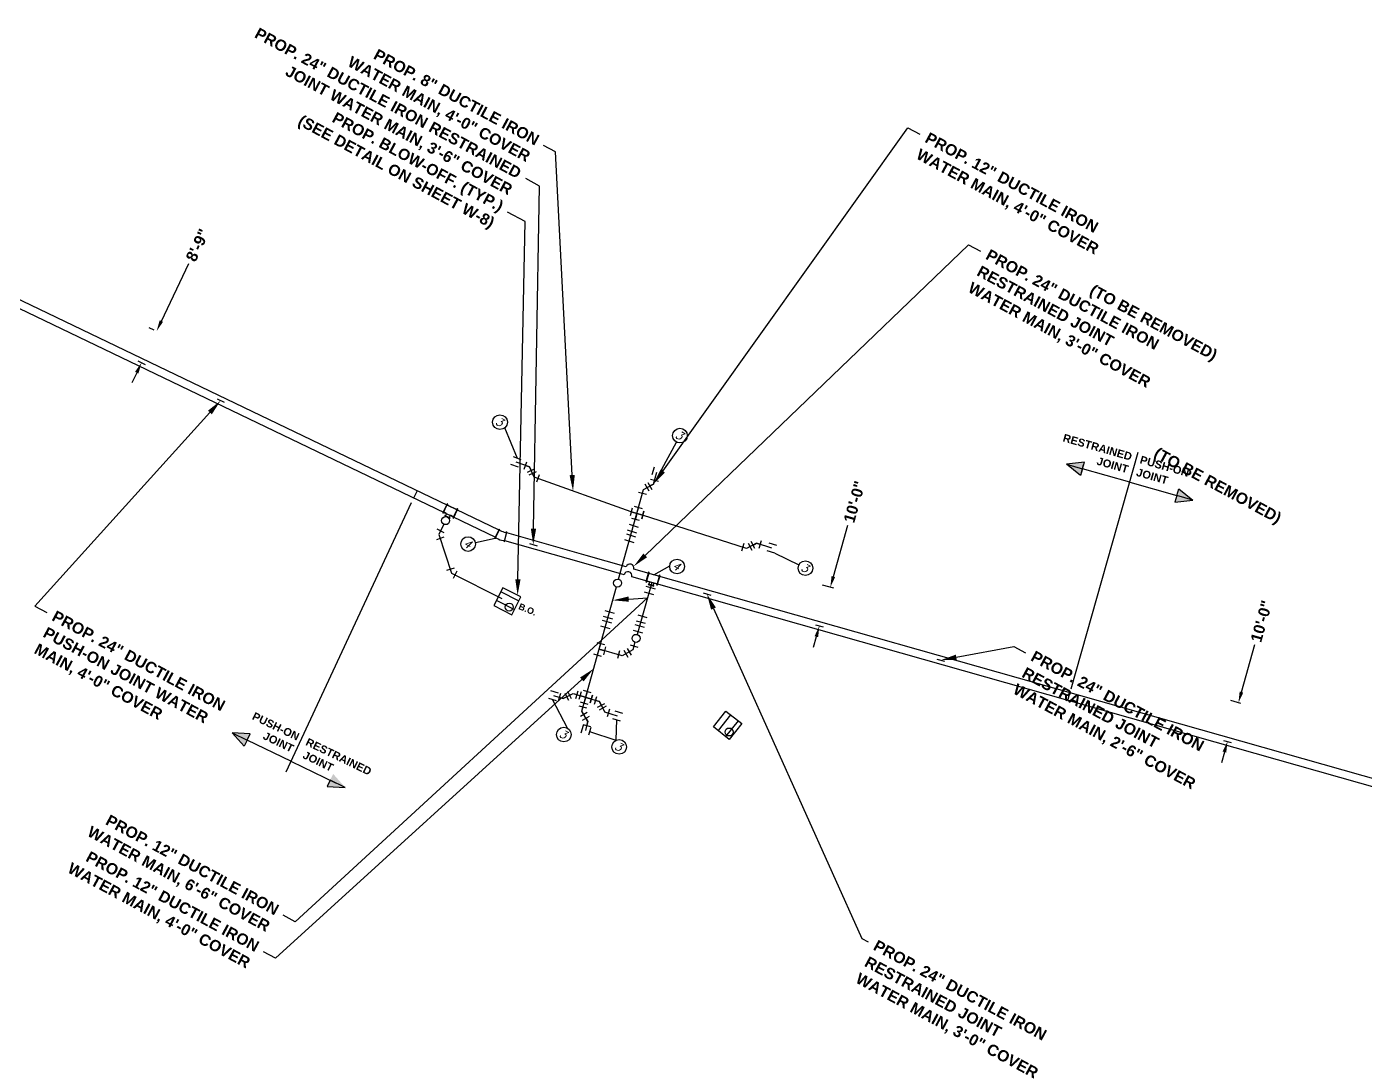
# Model space of a CAD drawing. Header units: feet. Extents: x 0 to 2751126, y 0 to 297785.
# Drawn here: x 2729186.5 to 2729521, y 296714 to 296971.2 of the extents above; entities that cross this region are included whole.
import ezdxf
from ezdxf import colors
from ezdxf.entities.mleader import LeaderData, LeaderLine
from ezdxf.math import Vec2, Vec3

# ---------------------------------------------------------------- set-up
doc = ezdxf.new("R2010")
doc.units = ezdxf.units.FT
doc.header["$MEASUREMENT"] = 0
doc.layers.get('Defpoints').update_dxf_attribs({"color": 8})
for name, color, linetype in [('NOTES-WATER', 3, 'Continuous'), ('PROP-DIMS-WATER', 1, 'Continuous'), ('PROP-TEXT-WATER-SECT', 1, 'Continuous'), ('PROPTEXT-WATER-W3', 1, 'Continuous'), ('PROPTEXT-WATER-W4', 1, 'Continuous'), ('UTIL-PR-WATER', 101, 'Continuous')]:
    doc.layers.add(name, color=color, linetype=linetype)
doc.styles.add('100', font='simplex.shx', dxfattribs={"oblique": 15, "height": 2})
doc.styles.add('140', font='simplex.shx', dxfattribs={"oblique": 15, "height": 2.8})
doc.styles.add('ARIAL', font='arialbd.ttf')
doc.styles.add('ARIAL BOLD', font='arialbd.ttf')
doc.styles.add('PWD_WATER', font='arial.ttf')
doc.dimstyles.new('PR-DIMS', dxfattribs={"dimtxt": 0.14, "dimasz": 0.14, "dimexe": 0.1, "dimexo": 0.1, "dimgap": 0.05, "dimtad": 0, "dimdec": 0, "dimlfac": 12, "dimzin": 0, "dimdsep": 46, "dimlunit": 4, "dimtxsty": 'ARIAL BOLD', "dimcen": 0.1, "dimclrd": 256, "dimclre": 256, "dimclrt": 256, "dimadec": 0, "dimazin": 0, "dimtfac": 1, "dimtdec": 0, "dimtofl": 0, "dimtmove": 0, "dimatfit": 1, "dimfxl": 1, "dimtolj": 1, "dimtzin": 0, "dimlwd": -1, "dimlwe": -1, "dimarcsym": 0})

# ---------------------------------------------------------------- blocks, each defined once
blk = doc.blocks.new('24 11.25-mj (2)')
for p, q in [((-2.1, 33.8), (-3.5, 32.5)), ((-1.4, 41), (-2.8, 39.6)), ((-2.8, 39.6), (39.6, -2.8)), ((41, -1.4), (-1.4, 41)), ((-1.1, 37.9), (-1.2, 37.8)), ((-39.1, -4.6), (-40.2, -6.2)), ((-40.2, -6.2), (9.6, -39.6)), ((10.8, -37.9), (-39.1, -4.6)), ((-37.1, -5.9), (-37, -5.8)), ((-33.3, -4.2), (-32.2, -2.6)), ((8.8, -36.6), (8.9, -36.5)), ((8.9, -32.4), (10, -30.8)), ((9.6, -39.6), (10.8, -37.9)), ((33.8, -2.1), (32.5, -3.5)), ((37.9, -1.1), (37.8, -1.2)), ((39.6, -2.8), (41, -1.4))]:
    blk.add_line(p, q)
for centre, radius, start, end in [((67.8, -55.4), 113.1, 129.07076, 152.17611), ((-3.4, 35.2), 1.9, 315, 20.09894), ((0.1, 36.5), 1.9, 135, 200.09894), ((-35.5, -6.9), 1.9, 81.15106, 146.25), ((-34.9, -3.1), 1.9, 261.15106, 326.25), ((10.5, -33.5), 1.9, 146.25, 211.34894), ((7.3, -35.4), 1.9, 326.25, 31.34894), ((119.3, -97.6), 128.1, 132.69259, 148.55341), ((35.2, -3.4), 1.9, 69.90106, 135), ((36.5, 0.1), 1.9, 249.90106, 315)]:
    blk.add_arc(centre, radius, start, end)
blk = doc.blocks.new('*D60')
at = {"layer": 'Defpoints', "color": 0, "transparency": 16777216}
for p in [(2729387.33, 296831.01), (2729390.1, 296830.22), (2729387.64, 296820.5)]:
    blk.add_point(p, dxfattribs=at)
at = {"layer": 'PROP-DIMS-WATER', "transparency": 16777216}
for p, q in [((2729388.09, 296833.7), (2729391.73, 296846.56)), ((2729388.18, 296830.77), (2729385.41, 296831.55)), ((2729383.83, 296818.66), (2729383.07, 296815.97))]:
    blk.add_line(p, q, dxfattribs=at)
for points in [[(2729387.64, 296833.83), (2729388.54, 296833.58), (2729387.33, 296831.01)], [(2729383.39, 296818.79), (2729384.28, 296818.54), (2729384.6, 296821.36)]]:
    blk.add_solid(points, dxfattribs=at)
at = {"layer": 'PROP-DIMS-WATER', "transparency": 16777216, "insert": (2729393.38, 296852.39), "char_height": 2.8, "attachment_point": 5, "rotation": 74.1897, "style": 'ARIAL BOLD'}
blk.add_mtext('\\A1;10\'-0"', dxfattribs=at)
blk = doc.blocks.new('*D61')
at = {"layer": 'Defpoints', "color": 0, "transparency": 16777216}
for p in [(2729489.34, 296802.12), (2729491.86, 296801.41), (2729489, 296791.83)]:
    blk.add_point(p, dxfattribs=at)
at = {"layer": 'PROP-DIMS-WATER', "transparency": 16777216}
for p, q in [((2729490.1, 296804.82), (2729493.46, 296816.68)), ((2729489.94, 296801.95), (2729487.41, 296802.67)), ((2729485.85, 296789.81), (2729485.09, 296787.12))]:
    blk.add_line(p, q, dxfattribs=at)
for points in [[(2729489.65, 296804.95), (2729490.55, 296804.69), (2729489.34, 296802.12)], [(2729485.4, 296789.94), (2729486.3, 296789.68), (2729486.61, 296792.5)]]:
    blk.add_solid(points, dxfattribs=at)
at = {"layer": 'PROP-DIMS-WATER', "transparency": 16777216, "insert": (2729495.11, 296822.51), "char_height": 2.8, "attachment_point": 5, "rotation": 74.1897, "style": 'ARIAL BOLD'}
blk.add_mtext('\\A1;10\'-0"', dxfattribs=at)
blk = doc.blocks.new('A$C630D7AA8')
for p, q in [((1, 1), (-1, 1)), ((1, -1), (-1, -1))]:
    blk.add_line(p, q)
blk = doc.blocks.new('VerticalBend')
for p, q in [((1.2, 0.75), (-1.2, 0.75)), ((1.2, -0.75), (-1.2, -0.75))]:
    blk.add_line(p, q)
blk = doc.blocks.new('CROSS')
for p, q in [((-1.5, 1), (-1.5, -1)), ((-1.5, 1), (-1.5, -1)), ((-1.5, 0), (1.5, 0)), ((1.5, 0), (-1.5, 0)), ((1, 1.5), (-1, 1.5)), ((0, 0), (0, 1.5)), ((0, 0), (0, -1.5)), ((1.5, 1), (1.5, -1)), ((1.5, -1), (1.5, 1)), ((-1, -1.5), (1, -1.5))]:
    blk.add_line(p, q)
blk = doc.blocks.new('*D63')
at = {"layer": 'Defpoints', "color": 0, "transparency": 16777216}
for p in [(2729218.91, 296895.07), (2729220.15, 296894.48), (2729217.2, 296886.22)]:
    blk.add_point(p, dxfattribs=at)
at = {"layer": 'PROP-DIMS-WATER', "transparency": 16777216}
for p, q in [((2729220.11, 296897.6), (2729226.99, 296912.03)), ((2729218.34, 296895.34), (2729217.1, 296895.94)), ((2729213.95, 296884.67), (2729212.74, 296882.15))]:
    blk.add_line(p, q, dxfattribs=at)
for points in [[(2729219.69, 296897.8), (2729220.53, 296897.4), (2729218.91, 296895.07)], [(2729213.52, 296884.88), (2729214.37, 296884.47), (2729215.15, 296887.2)]]:
    blk.add_solid(points, dxfattribs=at)
at = {"layer": 'PROP-DIMS-WATER', "transparency": 16777216, "insert": (2729229.17, 296916.58), "char_height": 2.8, "attachment_point": 5, "rotation": 64.4995, "style": 'ARIAL BOLD'}
blk.add_mtext('\\A1;8\'-9"', dxfattribs=at)
blk = doc.blocks.new('A$C267E7515')
for p, q in [((1, -1), (1, 1)), ((0, -1.41), (-1.41, 0))]:
    blk.add_line(p, q)
at = {"flags": 128}
blk.add_lwpolyline([(-0.71, -0.71), (0, 0), (1, 0)], dxfattribs=at)
blk = doc.blocks.new('TEE')
at = {"layer": 'UTIL-PR-WATER'}
for p, q in [((-1.5, 1), (-1.5, -1)), ((-1.5, 1), (-1.5, -1)), ((-1.5, 0), (1.5, 0)), ((0, 0), (0, -1.5)), ((1.5, 1), (1.5, -1)), ((-1, -1.5), (1, -1.5))]:
    blk.add_line(p, q, dxfattribs=at)
blk = doc.blocks.new('24x12tees-mj')
for p, q in [((-16.9, 15.9), (-18.5, 15.9)), ((-18.5, 15.9), (-18.5, -15.9)), ((-16.9, -15.9), (-16.9, 15.9)), ((-16.9, 14.1), (-16, 14.1)), ((-14.2, 12.9), (-7.6, 12.9)), ((9, 21.5), (-9, 21.5)), ((-9, 21.5), (-9, 20.5)), ((-9, 20.5), (9, 20.5)), ((-7.4, 20.5), (-7.4, 19.6)), ((-6.6, 18.5), (-6.6, 13.9)), ((6.6, 18.5), (6.6, 13.9)), ((7.5, 20.5), (7.5, 19.6)), ((7.6, 12.9), (14.2, 12.9)), ((9, 20.5), (9, 21.5)), ((16.9, 14.1), (16, 14.1)), ((16.9, 15.9), (16.9, -15.9)), ((18.5, 15.9), (16.9, 15.9)), ((18.5, -15.9), (18.5, 15.9)), ((-18.5, -15.9), (-16.9, -15.9)), ((-16.9, -14.1), (-16, -14.1)), ((14.2, -12.9), (-14.2, -12.9)), ((16.9, -14.1), (16, -14.1)), ((16.9, -15.9), (18.5, -15.9))]:
    blk.add_line(p, q)
for centre, radius, start, end in [((-16, 13.1), 1, 23.5782, 90), ((-14.2, 13.9), 1, 203.5782, 270), ((-7.6, 13.9), 1, 270, 0), ((-6.9, 19.6), 0.6, 180, 253.0422), ((-7.2, 18.5), 0.6, 0, 73.0422), ((7.2, 18.5), 0.6, 106.9578, 180), ((7.6, 13.9), 1, 180, 270), ((6.9, 19.6), 0.6, 286.9578, 0), ((14.2, 13.9), 1, 270, 336.4218), ((16, 13.1), 1, 90, 156.4218), ((-16, -13.1), 1, 270, 336.4218), ((-14.2, -13.9), 1, 90, 156.4218), ((14.2, -13.9), 1, 23.5782, 90), ((16, -13.1), 1, 203.5782, 270)]:
    blk.add_arc(centre, radius, start, end)

msp = doc.modelspace()

# ---------------------------------------------------------------- hatches: boundary and pattern name
at = {"layer": 'UTIL-PR-WATER'}
h = msp.add_hatch(color=2, dxfattribs=at)
h.dxf.hatch_style = 1
h.paths.add_polyline_path([(2729450.366, 296860.649), (2729450.838, 296862.314), (2729446.337, 296861.792)])
h.paths.add_polyline_path([(2729450.366, 296860.649), (2729449.894, 296858.984), (2729446.337, 296861.792)])
h = msp.add_hatch(color=2, dxfattribs=at)
h.dxf.hatch_style = 1
h.paths.add_polyline_path([(2729473.946, 296853.965), (2729474.418, 296855.63), (2729477.975, 296852.823)])
h.paths.add_polyline_path([(2729473.946, 296853.965), (2729473.474, 296852.3), (2729477.975, 296852.823)])
h = msp.add_hatch(color=2, dxfattribs=at)
h.dxf.hatch_style = 1
h.paths.add_polyline_path([(2729241.588, 296792.797), (2729242.341, 296794.355), (2729237.818, 296794.621)])
h.paths.add_polyline_path([(2729241.588, 296792.797), (2729240.834, 296791.239), (2729237.818, 296794.621)])
h = msp.add_hatch(color=2, dxfattribs=at)
h.dxf.hatch_style = 1
h.paths.add_polyline_path([(2729262.295, 296782.778), (2729263.049, 296784.336), (2729266.065, 296780.954)])
h.paths.add_polyline_path([(2729262.295, 296782.778), (2729261.541, 296781.22), (2729266.065, 296780.954)])

# ---------------------------------------------------------------- linework, layer by layer
at = {"layer": 'Defpoints'}
for points in [[(2729309.407, 296827.587), (2729304.946, 296829.844)], [(2729308.316, 296825.43), (2729303.855, 296827.687)], [(2729362.363, 296799.13), (2729359.261, 296795.208)], [(2729364.259, 296797.631), (2729361.157, 296793.709)]]:
    msp.add_lwpolyline(points, dxfattribs=at)
msp.add_lwpolyline([(2729361.251, 296800.009), (2729365.173, 296796.908), (2729362.072, 296792.986), (2729358.15, 296796.087)], close=True, dxfattribs=at)
for centre in [(2729307.052, 296826.07), (2729362.036, 296794.821)]:
    msp.add_circle(centre, 1, dxfattribs=at)
at = {"layer": 'NOTES-WATER'}
for centre in [(2729304.759, 296872.311), (2729349.731, 296868.958), (2729296.793, 296841.818), (2729349.005, 296836.218), (2729381.115, 296835.795), (2729320.716, 296794.188), (2729334.548, 296791.102)]:
    msp.add_circle(centre, 1.835, dxfattribs=at)
at = {"layer": 'PROP-DIMS-WATER'}
for points in [[(2729214.25, 296887.635), (2729216.053, 296886.769)], [(2729383.637, 296821.634), (2729385.559, 296821.089)], [(2729485.644, 296792.717), (2729487.566, 296792.172)]]:
    msp.add_lwpolyline(points, dxfattribs=at)
at = {"layer": 'PROPTEXT-WATER-W3'}
for points in [[(2729234.03, 296878.138), (2729235.832, 296877.272)], [(2729312.094, 296841.938), (2729314.038, 296841.384)], [(2729355.505, 296829.611), (2729357.449, 296829.056)], [(2729413.925, 296813.048), (2729415.847, 296812.503)], [(2729252.619, 296787.46), (2729241.588, 296792.797)], [(2729252.619, 296787.46), (2729263.65, 296782.122)]]:
    msp.add_lwpolyline(points, dxfattribs=at)
at = {"layer": 'UTIL-PR-WATER'}
for points in [[(2729121.444, 296933.342), (2729304.494, 296845.392)], [(2729120.578, 296931.539), (2729303.635, 296843.585)], [(2729312.092, 296861.126), (2729308.764, 296862.32)], [(2729313.3, 296858.569), (2729312.092, 296861.126)], [(2729340.649, 296855.452), (2729343.112, 296856.842), (2729343.945, 296859.832)], [(2729450.093, 296859.687), (2729450.639, 296861.611)], [(2729337.539, 296849.876), (2729313.3, 296858.569)], [(2729283.231, 296853.389), (2729284.097, 296855.191)], [(2729334.402, 296833.025), (2729340.649, 296855.452)], [(2729366.381, 296840.735), (2729340.419, 296849.035)], [(2729290.725, 296846.779), (2729289.482, 296844.193), (2729292.637, 296834.577), (2729305.236, 296828.202)], [(2729335.758, 296834.167), (2729325.723, 296837.012), (2729305.946, 296842.651)], [(2729336.295, 296836.094), (2729326.27, 296838.936), (2729306.435, 296844.592)], [(2729368.895, 296842.031), (2729366.381, 296840.735)], [(2729372.74, 296840.803), (2729368.895, 296842.031)], [(2729733.379, 296723.526), (2729338.219, 296835.549)], [(2729732.846, 296721.599), (2729337.682, 296833.622)], [(2729342.718, 296832.194), (2729339.037, 296819.208)], [(2729325.222, 296800.067), (2729333.865, 296831.098)], [(2729338.491, 296817.283), (2729337.946, 296815.359), (2729335.326, 296813.897), (2729329.532, 296815.539)], [(2729318.158, 296803.936), (2729320.536, 296803.182)], [(2729320.536, 296803.182), (2729323.047, 296804.484)], [(2729323.047, 296804.484), (2729329.597, 296802.408)], [(2729329.597, 296802.408), (2729330.899, 296799.897)], [(2729446.682, 296802.722), (2729447.228, 296804.646)], [(2729326.714, 296797.423), (2729325.222, 296800.067)], [(2729330.899, 296799.897), (2729334.088, 296798.886)], [(2729326.184, 296795.174), (2729326.714, 296797.423)]]:
    msp.add_lwpolyline(points, dxfattribs=at)
at = {"layer": 'UTIL-PR-WATER', "color": 2}
for points in [[(2729450.366, 296860.649), (2729450.838, 296862.314), (2729446.337, 296861.792), (2729450.366, 296860.649)], [(2729450.366, 296860.649), (2729449.894, 296858.984), (2729446.337, 296861.792), (2729450.366, 296860.649)], [(2729473.946, 296853.965), (2729474.418, 296855.63), (2729477.975, 296852.823), (2729473.946, 296853.965)], [(2729473.946, 296853.965), (2729473.474, 296852.3), (2729477.975, 296852.823), (2729473.946, 296853.965)], [(2729241.588, 296792.797), (2729240.834, 296791.239), (2729237.818, 296794.621), (2729241.588, 296792.797)], [(2729241.588, 296792.797), (2729242.341, 296794.355), (2729237.818, 296794.621), (2729241.588, 296792.797)], [(2729262.295, 296782.778), (2729261.541, 296781.22), (2729266.065, 296780.954), (2729262.295, 296782.778)]]:
    msp.add_lwpolyline(points, dxfattribs=at)
at = {"layer": 'UTIL-PR-WATER', "color": 1}
for points in [[(2729447.522, 296805.618), (2729464.289, 296864.831)], [(2729462.156, 296857.307), (2729450.366, 296860.649)], [(2729462.156, 296857.307), (2729473.946, 296853.965)], [(2729251.302, 296784.884), (2729282.667, 296852.214)]]:
    msp.add_lwpolyline(points, dxfattribs=at)
at = {"layer": 'UTIL-PR-WATER'}
msp.add_lwpolyline([(2729307.677, 296824.166), (2729309.934, 296828.627), (2729305.472, 296830.885), (2729303.215, 296826.423)], close=True, dxfattribs=at)
for centre in [(2729291.158, 296847.68), (2729334.134, 296832.062), (2729338.764, 296818.245)]:
    msp.add_circle(centre, 1, dxfattribs=at)
for centre in [(2729337.257, 296835.821), (2729336.72, 296833.895)]:
    msp.add_arc(centre, 1, 344.17282, 164.17282, dxfattribs=at)

# ---------------------------------------------------------------- block references
at = {"layer": 'UTIL-PR-WATER', "xscale": -1}
for name, p, rotation in [('A$C630D7AA8', (2729308.764, 296862.32), 160.1167845634782), ('A$C630D7AA8', (2729343.945, 296859.832), 254.1896526920524), ('A$C267E7515', (2729289.482, 296844.193), 109.3539682774191), ('VerticalBend', (2729337.934, 296845.706), 342.3832518198558), ('VerticalBend', (2729337.265, 296843.302), 342.3832518198558), ('A$C630D7AA8', (2729372.74, 296840.803), 164.1896526974692), ('A$C267E7515', (2729292.637, 296834.577), 153.1682095138206), ('VerticalBend', (2729342.173, 296830.27), 344.1728275364781), ('VerticalBend', (2729331.257, 296821.735), 344.4355016720414), ('VerticalBend', (2729331.936, 296824.171), 344.4355016720414), ('VerticalBend', (2729340.127, 296823.055), 344.1728275364781), ('VerticalBend', (2729339.445, 296820.649), 344.1728275364781), ('A$C630D7AA8', (2729318.09, 296803.955), 344.1896526990558), ('A$C267E7515', (2729329.597, 296802.408), 342.4281242393451), ('A$C267E7515', (2729330.899, 296799.897), 162.4281242696872), ('A$C630D7AA8', (2729334.144, 296798.868), 344.1896526990558), ('A$C630D7AA8', (2729326.203, 296795.243), 254.1896526920524)]:
    msp.add_blockref(name, p, dxfattribs=dict(at, rotation=rotation))
at = {"layer": 'UTIL-PR-WATER'}
for name, p, rotation in [('A$C267E7515', (2729312.092, 296861.126), 295.2540389658073), ('A$C267E7515', (2729313.3, 296858.569), 115.2540389428521), ('A$C267E7515', (2729340.649, 296855.452), 29.35066381035639), ('A$C267E7515', (2729343.112, 296856.842), 209.41840421176), ('CROSS', (2729338.985, 296849.479), 344.9278345457548), ('A$C267E7515', (2729366.381, 296840.735), 162.2554678818947), ('A$C267E7515', (2729368.895, 296842.031), 342.2554679120819), ('TEE', (2729329.529, 296815.531), 74.17282323831093), ('A$C267E7515', (2729335.326, 296813.897), 164.1557300864843), ('A$C267E7515', (2729337.946, 296815.359), 209.1557300807623), ('A$C267E7515', (2729323.047, 296804.484), 342.3939379613735), ('A$C267E7515', (2729320.536, 296803.182), 162.3939379310314), ('CROSS', (2729326.176, 296803.492), 343.5536597017058), ('A$C267E7515', (2729325.222, 296800.067), 74.41840423256949), ('A$C267E7515', (2729326.714, 296797.423), 254.4184042644605)]:
    msp.add_blockref(name, p, dxfattribs=dict(at, rotation=rotation))
at = {"layer": 'UTIL-PR-WATER', "xscale": 0.08, "yscale": 0.08}
for p, rotation in [((2729292.332, 296850.125), 154.3368750893218), ((2729342.991, 296833.157), 164.17280624143)]:
    msp.add_blockref('24x12tees-mj', p, dxfattribs=dict(at, rotation=rotation))
at = {"layer": 'UTIL-PR-WATER', "xscale": 0.04166500000000001, "yscale": 0.04166500000000001, "zscale": 0.04166500000000001, "rotation": 109.5868584646575}
msp.add_blockref('24 11.25-mj (2)', (2729305.079, 296843.907), dxfattribs=at)

# ---------------------------------------------------------------- texts
at = {"layer": 'NOTES-WATER', "char_height": 2, "width": 1.88, "attachment_point": 5, "rotation": 331.66423, "style": '100'}
for s, insert in [('3', (2729304.639, 296872.4)), ('3', (2729349.612, 296869.048)), ('4', (2729296.673, 296841.907)), ('4', (2729348.886, 296836.308)), ('3', (2729380.995, 296835.885)), ('3', (2729320.597, 296794.278)), ('3', (2729334.428, 296791.191))]:
    msp.add_mtext(s, dxfattribs=dict(at, insert=insert))
at = {"layer": 'PROPTEXT-WATER-W3', "insert": (2729309.841, 296827.095), "char_height": 1.6, "attachment_point": 1, "rotation": 337.4545, "style": 'PWD_WATER'}
msp.add_mtext_dynamic_manual_height_columns('{\\fArial|b1|i0|c0|p34;B.O.}', width=4.45693, gutter_width=0.295, heights=[0], dxfattribs=at)

# ---------------------------------------------------------------- dimensions: what is measured, and where the dimension line sits
at = {"layer": 'PROP-DIMS-WATER'}
for base, p1, p2, angle, picture, middle in [((2729218.906, 296895.075), (2729217.205, 296886.222), (2729220.147, 296894.483), 64.49955, '*D63', (2729229.166, 296916.583)), ((2729387.33, 296831.009), (2729387.645, 296820.496), (2729390.101, 296830.225), 74.18965, '*D60', (2729393.384, 296852.389)), ((2729489.336, 296802.125), (2729488.997, 296791.828), (2729491.864, 296801.409), 74.18965, '*D61', (2729495.107, 296822.505))]:
    dim = msp.add_linear_dim(base=base, p1=p1, p2=p2, angle=angle, dimstyle='PR-DIMS', override={"dimzin": 3, "dimse1": 1}, dxfattribs=at)
    dim.commit()
    dim.dimension.update_dxf_attribs({"geometry": picture, "text_midpoint": middle, "dimtype": 160})

# ---------------------------------------------------------------- leaders
at = {"layer": 'NOTES-WATER'}
for points in [[(2729309.104, 296863.26), (2729305.959, 296870.923)], [(2729345.179, 296860.522), (2729348.86, 296867.343)], [(2729303.565, 296843.243), (2729298.597, 296842.148)], [(2729373.43, 296839.568), (2729379.468, 296836.604)], [(2729343.175, 296834.144), (2729347.177, 296836.378)], [(2729317.817, 296802.993), (2729321.534, 296795.831)], [(2729333.872, 296797.906), (2729333.715, 296792.737)], [(2729327.158, 296794.945), (2729333.715, 296792.737)]]:
    msp.add_leader(points, dimstyle='PR-DIMS', override={"dimscale": 0, "dimasz": 0.11}, dxfattribs=at)
at = {"layer": 'PROP-TEXT-WATER-SECT'}
ml = msp.add_multileader_mtext('Standard', dxfattribs=at)
ml.set_content('PROP. 24" DUCTILE IRON\\PWATER MAIN, 3\'-6" COVER', color=256, style='ARIAL')
ml.set_leader_properties()
ml.build(insert=Vec2(0, 0))
ml.multileader.update_dxf_attribs({"dogleg_length": 0.0592, "arrow_head_size": 1.6, "scale": 20})
ctx = ml.context
ctx.base_point, ctx.scale, ctx.char_height, ctx.arrow_head_size, ctx.landing_gap_size, ctx.plane_origin = Vec3(2728604.4, 296771.869), 20, 1.12, 1.6, 0.72, Vec3(2729014.11, 296921.455)
notes = []
notes.append((ctx, [(0, (1, 1, 0), (2728591.393, 296771.869), (1, 0), 13.007, [(0, [(2728587.316, 296773.57)], 0, [])])]))
ctx.mtext.insert, ctx.mtext.rotation, ctx.mtext.width, ctx.mtext.flow_direction = Vec3(2728605.12, 296772.554), -5.6627535, 102.07455, 5
ml = msp.add_multileader_mtext('Standard', dxfattribs=at)
ml.set_content('PROP. 24" DUCTILE IRON\\PWATER MAIN, 3\'-0" COVER', color=256, style='ARIAL')
ml.set_leader_properties()
ml.build(insert=Vec2(0, 0))
ml.multileader.update_dxf_attribs({"dogleg_length": 0.0592, "arrow_head_size": 0.8, "scale": 10})
ctx = ml.context
ctx.base_point, ctx.scale, ctx.char_height, ctx.arrow_head_size, ctx.landing_gap_size, ctx.plane_origin = Vec3(2728758.533, 296770.281), 10, 0.56, 0.8, 0.36, Vec3(2729168.425, 296914.826)
notes.append((ctx, [(0, (1, 1, 0), (2728754.024, 296770.281), (1, 0), 4.509, [(0, [(2728737.418, 296774.326)], 0, [])])]))
ctx.mtext.insert, ctx.mtext.rotation, ctx.mtext.width, ctx.mtext.flow_direction = Vec3(2728758.893, 296770.623), -5.6627535, 51.03728, 5
ml = msp.add_multileader_mtext('Standard', dxfattribs=at)
ml.set_content('PROP. 24" DUCTILE IRON\\PWATER MAIN, 5\'-6" COVER', color=256, style='ARIAL')
ml.set_leader_properties()
ml.build(insert=Vec2(0, 0))
ml.multileader.update_dxf_attribs({"dogleg_length": 0.0592, "arrow_head_size": 1.6, "scale": 20})
ctx = ml.context
ctx.base_point, ctx.scale, ctx.char_height, ctx.arrow_head_size, ctx.landing_gap_size, ctx.plane_origin = Vec3(2727710.878, 296768.069), 20, 1.12, 1.6, 0.72, Vec3(2728144.559, 296914.873)
notes.append((ctx, [(0, (1, 1, 0), (2727709.061, 296768.069), (1, 0), 1.817, [(0, [(2727708.447, 296771.284)], 0, [])])]))
ctx.mtext.insert, ctx.mtext.rotation, ctx.mtext.width, ctx.mtext.flow_direction = Vec3(2727711.598, 296768.753), -5.6627535, 102.07455, 5
at = {"layer": 'PROPTEXT-WATER-W3'}
ml = msp.add_multileader_mtext('Standard', dxfattribs=at)
ml.set_content('{\\fArial|b1|i0|c0|p34;\\Q0;PROP. 24" DUCTILE IRON RESTRAINED JOINT WATER MAIN, 3\'-6" COVER}', color=256, style='140')
ml.set_leader_properties()
ml.build(insert=Vec2(0, 0))
ml.multileader.update_dxf_attribs({"dogleg_length": 0.1})
ctx = ml.context
ctx.base_point, ctx.char_height, ctx.landing_gap_size, ctx.plane_origin, ctx.plane_x_axis, ctx.plane_y_axis = Vec3(2729242.522, 296970.243), 2.8, 1.8, Vec3(2728780.158, 296344.015), Vec3(0.8801812, -0.4746378), Vec3(0.4746378, 0.8801812)
ctx.text_align_type = 2
notes.append((ctx, [(1, (1, 1, 0), (2729314.616, 296931.366), (-0.8801812, 0.4746378), 3.908, [(0, [(2729313.066, 296841.661)], 0, [])])]))
ctx.mtext.insert, ctx.mtext.text_direction, ctx.mtext.rotation, ctx.mtext.width, ctx.mtext.defined_height, ctx.mtext.alignment, ctx.mtext.flow_direction = Vec3(2729310.405, 296935.582), Vec3(0.8801812, -0.4746378), 0.1258793, 75.05364, 2.674838128768897e-11, 3, 5
ml = msp.add_multileader_mtext('Standard', dxfattribs=at)
ml.set_content('{\\fArial|b1|i0|c0|p34;\\Q0;PROP. 8" DUCTILE IRON WATER MAIN, 4\'-0" COVER}', color=256, style='140')
ml.set_leader_properties()
ml.build(insert=Vec2(0, 0))
ml.multileader.update_dxf_attribs({"dogleg_length": 0.1})
ctx = ml.context
ctx.base_point, ctx.char_height, ctx.landing_gap_size, ctx.plane_origin, ctx.plane_x_axis, ctx.plane_y_axis = Vec3(2729267.597, 296967.432), 2.8, 1.8, Vec3(2728780.158, 296344.015), Vec3(0.8801812, -0.4746378), Vec3(0.4746378, 0.8801812)
ctx.text_align_type = 2
notes.append((ctx, [(1, (1, 1, 0), (2729318.609, 296939.924), (-0.8801812, 0.4746378), 3.36, [(0, [(2729323.01, 296855.086)], 0, [])])]))
ctx.mtext.insert, ctx.mtext.text_direction, ctx.mtext.rotation, ctx.mtext.width, ctx.mtext.defined_height, ctx.mtext.alignment, ctx.mtext.flow_direction = Vec3(2729314.88, 296943.88), Vec3(0.8801812, -0.4746378), 0.1258793, 51.78924, 7.576517191409948e-11, 3, 5
ml = msp.add_multileader_mtext('Standard', dxfattribs=at)
ml.set_content('{\\fArial|b1|i0|c0|p34;\\Q0;PROP. BLOW-OFF. (TYP.) (SEE DETAIL ON SHEET W-8)}', color=256, style='140')
ml.set_leader_properties()
ml.build(insert=Vec2(0, 0))
ml.multileader.update_dxf_attribs({"dogleg_length": 3.36})
ctx = ml.context
ctx.base_point, ctx.char_height, ctx.landing_gap_size, ctx.plane_origin, ctx.plane_x_axis, ctx.plane_y_axis = Vec3(2729255.466, 296952.477), 2.8, 1.8, Vec3(2728956.688, 296468.134), Vec3(0.8801812, -0.4746378), Vec3(0.4746378, 0.8801812)
ctx.text_align_type = 2
notes.append((ctx, [(1, (1, 1, 0), (2729311.088, 296922.483), (-0.8801812, 0.4746378), 5.018, [(0, [(2729309.157, 296829.02)], 0, [])])]))
ctx.mtext.insert, ctx.mtext.text_direction, ctx.mtext.rotation, ctx.mtext.width, ctx.mtext.defined_height, ctx.mtext.alignment, ctx.mtext.flow_direction = Vec3(2729305.947, 296927.314), Vec3(0.8801812, -0.4746378), 0.1258793, 55.91015, 7.576517191409948e-11, 3, 5
ml = msp.add_multileader_mtext('Standard', dxfattribs=at)
ml.set_content('{\\fArial|b1|i0|c0|p34;\\Q0;PROP. 12" DUCTILE IRON WATER MAIN, 4\'-0" COVER}', color=256, style='140')
ml.set_leader_properties()
ml.build(insert=Vec2(0, 0))
ml.multileader.update_dxf_attribs({"dogleg_length": 0.1})
ctx = ml.context
ctx.base_point, ctx.char_height, ctx.landing_gap_size, ctx.plane_origin, ctx.plane_x_axis, ctx.plane_y_axis = Vec3(2729409.688, 296944.302), 2.8, 1.8, Vec3(2728911.774, 296322.412), Vec3(0.8801812, -0.4746378), Vec3(0.4746378, 0.8801812)
notes.append((ctx, [(0, (1, 1, 0), (2729406.731, 296945.897), (0.8801812, -0.4746378), 3.36, [(0, [(2729343.112, 296856.842)], 0, [])])]))
ctx.mtext.insert, ctx.mtext.text_direction, ctx.mtext.rotation, ctx.mtext.width, ctx.mtext.defined_height, ctx.mtext.flow_direction = Vec3(2729412.085, 296944.955), Vec3(0.8801812, -0.4746378), 0.1258793, 51.78924, 7.576517191409948e-11, 5
ml = msp.add_multileader_mtext('Standard', dxfattribs=at)
ml.set_content('{\\fArial|b1|i0|c0|p34;\\Q0;PROP. 24" DUCTILE IRON RESTRAINED JOINT WATER MAIN, 3\'-0" COVER}', color=256, style='140')
ml.set_leader_properties()
ml.build(insert=Vec2(0, 0))
ml.multileader.update_dxf_attribs({"dogleg_length": 0.1})
ctx = ml.context
ctx.base_point, ctx.char_height, ctx.landing_gap_size, ctx.plane_origin, ctx.plane_x_axis, ctx.plane_y_axis = Vec3(2729424.865, 296915.064), 2.8, 1.8, Vec3(2728820.308, 296388.826), Vec3(0.8801812, -0.4746378), Vec3(0.4746378, 0.8801812)
notes.append((ctx, [(0, (1, 1, 0), (2729421.907, 296916.659), (0.8801812, -0.4746378), 3.36, [(0, [(2729338.169, 296836.231)], 0, [])])]))
ctx.mtext.insert, ctx.mtext.text_direction, ctx.mtext.rotation, ctx.mtext.width, ctx.mtext.defined_height, ctx.mtext.flow_direction = Vec3(2729427.262, 296915.717), Vec3(0.8801812, -0.4746378), 0.1258793, 51.78924, 7.576517191409948e-11, 5
ml = msp.add_multileader_mtext('Standard', dxfattribs=at)
ml.set_content('{\\fArial|b1|i0|c0|p34;\\Q0;(TO BE REMOVED)}', color=256, style='140')
ml.set_leader_properties()
ml.build(insert=Vec2(0, 0))
ml.multileader.update_dxf_attribs({"dogleg_length": 0.1})
ctx = ml.context
ctx.base_point, ctx.char_height, ctx.landing_gap_size, ctx.plane_origin, ctx.plane_x_axis, ctx.plane_y_axis = Vec3(2729450.784, 296906.157), 2.8, 1.8, Vec3(2728963.765, 296297.783), Vec3(0.8801812, -0.4746378), Vec3(0.4746378, 0.8801812)
notes.append((ctx, [(0, (0, 0, 0), (0, 0), (1, 0), 1, [])]))
ctx.mtext.insert, ctx.mtext.text_direction, ctx.mtext.rotation, ctx.mtext.width, ctx.mtext.defined_height, ctx.mtext.flow_direction = Vec3(2729453.229, 296906.897), Vec3(0.8801812, -0.4746378), 0.1258793, 51.78924, 7.576517191409948e-11, 5
ml = msp.add_multileader_mtext('Standard', dxfattribs=at)
ml.set_content('{\\fArial|b1|i0|c0|p34;\\Q0;PROP. 24" DUCTILE IRON PUSH-ON JOINT WATER MAIN, 4\'-0" COVER}', color=256, style='140')
ml.set_leader_properties()
ml.build(insert=Vec2(0, 0))
ml.multileader.update_dxf_attribs({"dogleg_length": 0.1})
ctx = ml.context
ctx.base_point, ctx.char_height, ctx.landing_gap_size, ctx.plane_origin, ctx.plane_x_axis, ctx.plane_y_axis = Vec3(2729191.444, 296824.687), 2.8, 1.8, Vec3(2728719.831, 296208.698), Vec3(0.8801812, -0.4746378), Vec3(0.4746378, 0.8801812)
notes.append((ctx, [(0, (1, 1, 0), (2729188.487, 296826.282), (0.8801812, -0.4746378), 3.36, [(0, [(2729234.931, 296877.705)], 0, [])])]))
ctx.mtext.insert, ctx.mtext.text_direction, ctx.mtext.rotation, ctx.mtext.width, ctx.mtext.defined_height, ctx.mtext.flow_direction = Vec3(2729193.841, 296825.34), Vec3(0.8801812, -0.4746378), 0.1258793, 53.46674, 14.369, 5
ml = msp.add_multileader_mtext('Standard', dxfattribs=at)
ml.set_content('{\\fArial|b1|i0|c0|p34;\\Q0;(TO BE REMOVED)}', color=256, style='140')
ml.set_leader_properties()
ml.build(insert=Vec2(0, 0))
ml.multileader.update_dxf_attribs({"dogleg_length": 0.1})
ctx = ml.context
ctx.base_point, ctx.char_height, ctx.landing_gap_size, ctx.plane_origin, ctx.plane_x_axis, ctx.plane_y_axis = Vec3(2729466.818, 296865.409), 2.8, 1.8, Vec3(2728979.798, 296257.035), Vec3(0.8801812, -0.4746378), Vec3(0.4746378, 0.8801812)
notes.append((ctx, [(0, (0, 0, 0), (0, 0), (1, 0), 1, [])]))
ctx.mtext.insert, ctx.mtext.text_direction, ctx.mtext.rotation, ctx.mtext.width, ctx.mtext.defined_height, ctx.mtext.flow_direction = Vec3(2729469.262, 296866.149), Vec3(0.8801812, -0.4746378), 0.1258793, 51.78924, 7.576517191409948e-11, 5
ml = msp.add_multileader_mtext('Standard', dxfattribs=at)
ml.set_content('{\\fArial|b1|i0|c0|p34;\\Q0;PROP. 24" DUCTILE IRON RESTRAINED JOINT WATER MAIN, 3\'-0" COVER}', color=256, style='140')
ml.set_leader_properties()
ml.build(insert=Vec2(0, 0))
ml.multileader.update_dxf_attribs({"dogleg_length": 0.1})
ctx = ml.context
ctx.base_point, ctx.char_height, ctx.landing_gap_size, ctx.plane_origin, ctx.plane_x_axis, ctx.plane_y_axis = Vec3(2729396.769, 296742.31), 2.8, 1.8, Vec3(2728891.24, 296107.88), Vec3(0.8801812, -0.4746378), Vec3(0.4746378, 0.8801812)
notes.append((ctx, [(0, (1, 1, 0), (2729395.194, 296743.159), (0.8801812, -0.4746378), 1.79, [(0, [(2729356.477, 296829.333)], 0, [])])]))
ctx.mtext.insert, ctx.mtext.text_direction, ctx.mtext.rotation, ctx.mtext.width, ctx.mtext.defined_height, ctx.mtext.flow_direction = Vec3(2729399.166, 296742.963), Vec3(0.8801812, -0.4746378), 0.1258793, 51.78924, 7.576517191409948e-11, 5
ml = msp.add_multileader_mtext('Standard', dxfattribs=at)
ml.set_content('{\\fArial|b1|i0|c0|p34;\\Q0;PROP. 12" DUCTILE IRON WATER MAIN, 6\'-6" COVER}', color=256, style='140')
ml.set_leader_properties()
ml.build(insert=Vec2(0, 0))
ml.multileader.update_dxf_attribs({"dogleg_length": 0.1})
ctx = ml.context
ctx.base_point, ctx.char_height, ctx.landing_gap_size, ctx.plane_origin, ctx.plane_x_axis, ctx.plane_y_axis = Vec3(2729202.527, 296774.89), 2.8, 1.8, Vec3(2728713.889, 296169.547), Vec3(0.8801812, -0.4746378), Vec3(0.4746378, 0.8801812)
ctx.text_align_type = 2
notes.append((ctx, [(1, (1, 1, 0), (2729253.539, 296747.381), (-0.8801812, 0.4746378), 3.36, [(1, [(2729332.935, 296827.759), (2729341.645, 296828.41)], 0, [])])]))
ctx.mtext.insert, ctx.mtext.text_direction, ctx.mtext.rotation, ctx.mtext.width, ctx.mtext.defined_height, ctx.mtext.alignment, ctx.mtext.flow_direction = Vec3(2729249.81, 296751.338), Vec3(0.8801812, -0.4746378), 0.1258793, 51.78924, 7.576517191409948e-11, 3, 5
ml = msp.add_multileader_mtext('Standard', dxfattribs=at)
ml.set_content('{\\fArial|b1|i0|c0|p34;\\Q0;PROP. 24" DUCTILE IRON RESTRAINED JOINT WATER MAIN, 2\'-6" COVER}', color=256, style='140')
ml.set_leader_properties()
ml.build(insert=Vec2(0, 0))
ml.multileader.update_dxf_attribs({"dogleg_length": 0.1})
ctx = ml.context
ctx.base_point, ctx.char_height, ctx.landing_gap_size, ctx.plane_origin, ctx.plane_x_axis, ctx.plane_y_axis = Vec3(2729436.118, 296814.626), 2.8, 1.8, Vec3(2728909.601, 296139.436), Vec3(0.8801812, -0.4746378), Vec3(0.4746378, 0.8801812)
notes.append((ctx, [(0, (1, 1, 0), (2729433.161, 296816.221), (0.8801812, -0.4746378), 3.36, [(0, [(2729414.887, 296812.775)], 0, [])])]))
ctx.mtext.insert, ctx.mtext.text_direction, ctx.mtext.rotation, ctx.mtext.width, ctx.mtext.defined_height, ctx.mtext.flow_direction = Vec3(2729438.516, 296815.279), Vec3(0.8801812, -0.4746378), 0.1258793, 51.78924, 7.576517191409948e-11, 5
ml = msp.add_multileader_mtext('Standard', dxfattribs=at)
ml.set_content('{\\fArial|b1|i0|c0|p34;\\Q0;PROP. 12" DUCTILE IRON WATER MAIN, 4\'-0" COVER}', color=256, style='140')
ml.set_leader_properties()
ml.build(insert=Vec2(0, 0))
ml.multileader.update_dxf_attribs({"dogleg_length": 0.1})
ctx = ml.context
ctx.base_point, ctx.char_height, ctx.landing_gap_size, ctx.plane_origin, ctx.plane_x_axis, ctx.plane_y_axis = Vec3(2729197.598, 296765.749), 2.8, 1.8, Vec3(2728708.508, 296159.569), Vec3(0.8801812, -0.4746378), Vec3(0.4746378, 0.8801812)
ctx.text_align_type = 2
notes.append((ctx, [(1, (1, 1, 0), (2729248.61, 296738.241), (-0.8801812, 0.4746378), 3.36, [(0, [(2729328.168, 296810.645)], 0, [])])]))
ctx.mtext.insert, ctx.mtext.text_direction, ctx.mtext.rotation, ctx.mtext.width, ctx.mtext.defined_height, ctx.mtext.alignment, ctx.mtext.flow_direction = Vec3(2729244.881, 296742.197), Vec3(0.8801812, -0.4746378), 0.1258793, 51.78924, 7.576517191409948e-11, 3, 5
ml = msp.add_multileader_mtext('Standard', dxfattribs=at)
ml.set_content('{\\fArial|b1|i0|c0|p34;\\Q0;PUSH-ON \\PJOINT}', color=256, style='140')
ml.set_leader_properties()
ml.build(insert=Vec2(0, 0))
ml.multileader.update_dxf_attribs({"dogleg_length": 0.1, "arrow_head_size": 2.8, "scale": 0.7})
ctx = ml.context
ctx.base_point, ctx.scale, ctx.char_height, ctx.arrow_head_size, ctx.landing_gap_size, ctx.plane_origin, ctx.plane_x_axis, ctx.plane_y_axis = Vec3(2729242.284, 296799.331), 0.7, 1.96, 2.8, 1.26, Vec3(2729153.349, 296287.157), Vec3(0.9007098, -0.4344213), Vec3(0.4344213, 0.9007098)
ctx.text_align_type = 2
notes.append((ctx, [(0, (0, 0, 0), (0, 0), (1, 0), 1, [])]))
ctx.mtext.insert, ctx.mtext.text_direction, ctx.mtext.rotation, ctx.mtext.width, ctx.mtext.defined_height, ctx.mtext.alignment, ctx.mtext.flow_direction = Vec3(2729254.847, 296794.378), Vec3(0.9007098, -0.4344213), 0.1710361, 36.25247, 5.303562033986963e-11, 3, 5
ml = msp.add_multileader_mtext('Standard', dxfattribs=at)
ml.set_content('{\\fArial|b1|i0|c0|p34;\\Q0;RESTRAINED\\P JOINT}', color=256, style='140')
ml.set_leader_properties()
ml.build(insert=Vec2(0, 0))
ml.multileader.update_dxf_attribs({"dogleg_length": 0.1, "arrow_head_size": 2.8, "scale": 0.7})
ctx = ml.context
ctx.base_point, ctx.scale, ctx.char_height, ctx.arrow_head_size, ctx.landing_gap_size, ctx.plane_origin, ctx.plane_x_axis, ctx.plane_y_axis = Vec3(2729255.281, 296793.052), 0.7, 1.96, 2.8, 1.26, Vec3(2729160.624, 296283.637), Vec3(0.9007098, -0.4344213), Vec3(0.4344213, 0.9007098)
notes.append((ctx, [(0, (0, 0, 0), (0, 0), (1, 0), 1, [])]))
ctx.mtext.insert, ctx.mtext.text_direction, ctx.mtext.rotation, ctx.mtext.width, ctx.mtext.defined_height, ctx.mtext.flow_direction = Vec3(2729256.849, 296793.402), Vec3(0.9007098, -0.4344213), 0.1710361, 36.25247, 5.303562033986963e-11, 5
at = {"layer": 'PROPTEXT-WATER-W4'}
ml = msp.add_multileader_mtext('Standard', dxfattribs=at)
ml.set_content('{\\fArial|b1|i0|c0|p34;\\Q0;RESTRAINED\\P JOINT}', color=256, style='140')
ml.set_leader_properties()
ml.build(insert=Vec2(0, 0))
ml.multileader.update_dxf_attribs({"dogleg_length": 0.1, "arrow_head_size": 2.8, "scale": 0.7})
ctx = ml.context
ctx.base_point, ctx.scale, ctx.char_height, ctx.arrow_head_size, ctx.landing_gap_size, ctx.plane_origin, ctx.plane_x_axis, ctx.plane_y_axis = Vec3(2729444.665, 296868.729), 0.7, 1.96, 2.8, 1.26, Vec3(2729196.088, 296419.691), Vec3(0.9617475, -0.2739374), Vec3(0.2739374, 0.9617475)
ctx.text_align_type = 2
notes.append((ctx, [(0, (0, 0, 0), (0, 0), (1, 0), 1, [])]))
ctx.mtext.insert, ctx.mtext.text_direction, ctx.mtext.rotation, ctx.mtext.width, ctx.mtext.defined_height, ctx.mtext.alignment, ctx.mtext.flow_direction = Vec3(2729462.944, 296864.559), Vec3(0.9617475, -0.2739374), 0.3429471, 36.25247, 5.303562033986963e-11, 3, 5
ml = msp.add_multileader_mtext('Standard', dxfattribs=at)
ml.set_content('{\\fArial|b1|i0|c0|p34;\\Q0;PUSH-ON \\PJOINT}', color=256, style='140')
ml.set_leader_properties()
ml.build(insert=Vec2(0, 0))
ml.multileader.update_dxf_attribs({"dogleg_length": 0.1, "arrow_head_size": 2.8, "scale": 0.7})
ctx = ml.context
ctx.base_point, ctx.scale, ctx.char_height, ctx.arrow_head_size, ctx.landing_gap_size, ctx.plane_origin, ctx.plane_x_axis, ctx.plane_y_axis = Vec3(2729463.603, 296863.344), 0.7, 1.96, 2.8, 1.26, Vec3(2729203.864, 296417.487), Vec3(0.9617475, -0.2739374), Vec3(0.2739374, 0.9617475)
notes.append((ctx, [(0, (0, 0, 0), (0, 0), (1, 0), 1, [])]))
ctx.mtext.insert, ctx.mtext.text_direction, ctx.mtext.rotation, ctx.mtext.width, ctx.mtext.defined_height, ctx.mtext.flow_direction = Vec3(2729465.088, 296863.958), Vec3(0.9617475, -0.2739374), 0.3429471, 36.25247, 5.303562033986963e-11, 5
ml = msp.add_multileader_mtext('Standard', dxfattribs=at)
ml.set_content('{\\fArial|b1|i0|c0|p34;\\Q0;(TO BE RELOCATED BY OTHERS)}', color=256, style='140')
ml.set_leader_properties()
ml.build(insert=Vec2(0, 0))
ml.multileader.update_dxf_attribs({"dogleg_length": 0.1})
ctx = ml.context
ctx.base_point, ctx.char_height, ctx.landing_gap_size, ctx.plane_origin, ctx.plane_x_axis, ctx.plane_y_axis = Vec3(2729751.896, 296780.78), 2.8, 1.8, Vec3(2729287.459, 296434.552), Vec3(0.9457964, -0.3247602), Vec3(0.3247602, 0.9457964)
notes.append((ctx, [(0, (0, 0, 0), (0, 0), (1, 0), 1, [])]))
ctx.mtext.insert, ctx.mtext.text_direction, ctx.mtext.rotation, ctx.mtext.width, ctx.mtext.defined_height, ctx.mtext.flow_direction = Vec3(2729754.187, 296781.909), Vec3(0.9457964, -0.3247602), 0.2896737, 73.09366, 7.576517191409948e-11, 5
for ctx, leaders in notes:
    for number, flags, end, landing, length, lines in leaders:
        leader = LeaderData()
        leader.index, (leader.has_last_leader_line, leader.has_dogleg_vector, leader.attachment_direction) = number, flags
        leader.last_leader_point, leader.dogleg_vector, leader.dogleg_length = Vec3(end), Vec3(landing), length
        for number, points, colour, breaks in lines:
            line = LeaderLine()
            line.index, line.vertices, line.color, line.breaks = number, Vec3.list(points), colors.encode_raw_color(colour), breaks
            leader.lines.append(line)
        ctx.leaders.append(leader)

doc.saveas('drawing.dxf')
